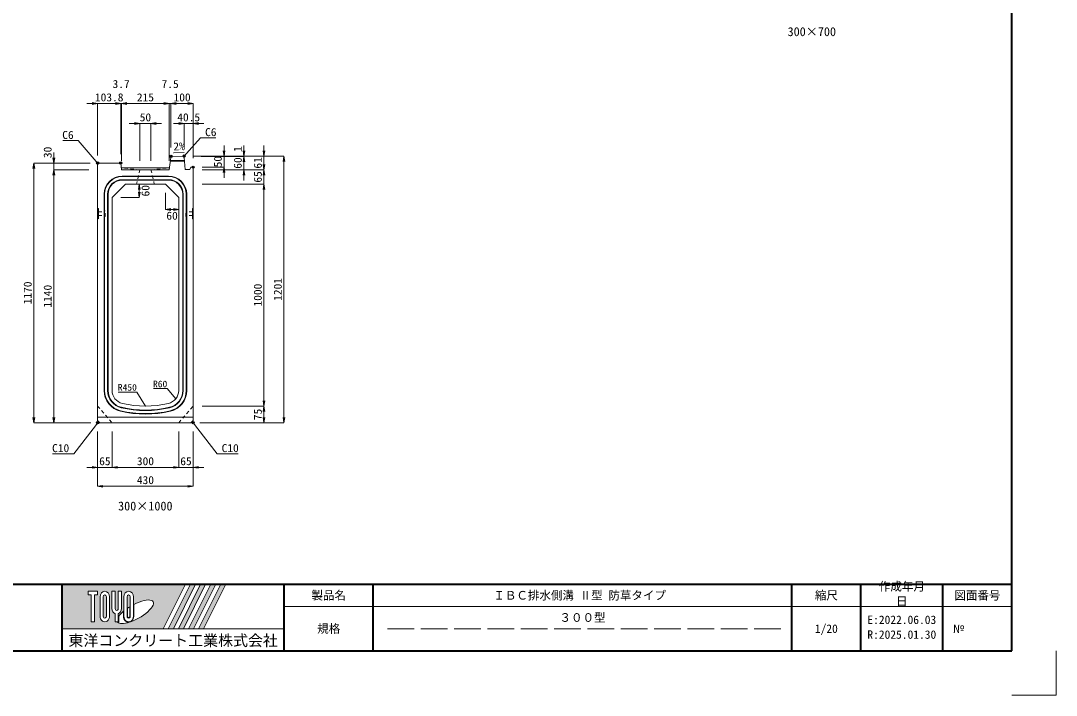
# Model space of a CAD drawing. Units: millimetres at full size, sheet at 1:20. Extents: x -1267 to 18002, y -8037 to 7143.
# Drawn here: x 3739 to 8400, y 3 to 3042 of the extents above; entities that cross this region are included whole.
import ezdxf
from ezdxf.enums import TextEntityAlignment as Align

# ---------------------------------------------------------------- set-up
doc = ezdxf.new("R2010")
doc.units = ezdxf.units.MM
doc.header["$LTSCALE"] = 20
doc.header["$PDMODE"] = 32
doc.header["$PDSIZE"] = 10
doc.linetypes.add('DASHED', pattern=[7.5, 6, -1.5])
doc.linetypes.add('USER1', pattern=[1.35, 0.75, -0.6])
for name, color, linetype, lineweight in [('Defpoints_3', 1, 'Continuous', 13), ('インサート', 3, 'USER1', 9), ('図枠', 7, 'Continuous', 5), ('寸法線', 7, 'Continuous', 13), ('引出線', 4, 'Continuous', 13), ('排水孔', 30, 'USER1', 9), ('本体', 2, 'Continuous', 13), ('目地', 132, 'Continuous', 5), ('補助線', 8, 'Continuous', 13)]:
    doc.layers.add(name, color=color, linetype=linetype, lineweight=lineweight)
doc.layers.add('作業エリア', color=11, linetype='Continuous')
doc.layers.add('文字', color=7, linetype='Continuous')
doc.styles.add('ＭＳ ゴシック', font='')
doc.styles.add('ＭＳ 明朝', font='')
doc.styles.get('ＭＳ ゴシック').set_extended_font_data('MS Gothic')
doc.styles.get('ＭＳ 明朝').set_extended_font_data('MS Mincho')

# ---------------------------------------------------------------- blocks, each defined once
blk = doc.blocks.new('open_arrow')
at = {"color": 0, "linetype": 'Continuous', "lineweight": -2}
blk.add_lwpolyline([(7.5, 1.25), (0, 0), (7.5, -1.25)], dxfattribs=at)

msp = doc.modelspace()

# ---------------------------------------------------------------- hatches: boundary and pattern name
at = {"layer": '図枠'}
h = msp.add_hatch(color=256, dxfattribs=at)
h.paths.add_polyline_path([(3925, 503.2), (3925, 303.2), (4380.31, 303.2), (4480.31, 503.2)])
edge = h.paths.add_edge_path(flags=16)
edge.add_ellipse((4254.45, 379.36), major_axis=(80.81, 45.23), ratio=0.3471473, start_angle=-144.31122, end_angle=72.1899, ccw=False)
edge.add_ellipse((4224.52, 359.83), major_axis=(0, 27.5), ratio=0.8463542, start_angle=-160.70346, end_angle=-90)
edge.add_line((4247.8, 359.83), (4247.8, 412.26))
edge = h.paths.add_edge_path(flags=16)
edge.add_ellipse((4224.52, 446.57), major_axis=(0, 25.38), ratio=0.8463542, start_angle=-90, end_angle=90, ccw=False)
edge.add_line((4246.01, 446.57), (4246.01, 359.83))
edge.add_ellipse((4224.52, 359.83), major_axis=(0, 25.38), ratio=0.8463542, start_angle=90, end_angle=-90, ccw=False)
edge.add_line((4203.04, 359.83), (4203.04, 446.57))
edge = h.paths.add_edge_path(flags=16)
edge.add_line((4231.69, 446.57), (4231.69, 359.83))
edge.add_ellipse((4224.52, 359.83), major_axis=(0, 8.46), ratio=0.8463542, start_angle=90, end_angle=-90, ccw=False)
edge.add_line((4217.36, 359.83), (4217.36, 446.57))
edge.add_ellipse((4224.52, 446.57), major_axis=(0, 8.46), ratio=0.8463542, start_angle=-90, end_angle=90, ccw=False)
edge = h.paths.add_edge_path(flags=16)
edge.add_line((4229.9, 402.24), (4229.9, 359.83))
edge.add_ellipse((4224.52, 359.83), major_axis=(0, 6.35), ratio=0.8463542, start_angle=90, end_angle=-90, ccw=False)
edge.add_line((4219.15, 359.83), (4219.15, 395.29))
edge.add_ellipse((4254.45, 379.36), major_axis=(80.81, 45.23), ratio=0.3471473, start_angle=107.79174, end_angle=126.47132, ccw=False)
edge = h.paths.add_edge_path(flags=16)
edge.add_ellipse((4170.81, 394.21), major_axis=(0, 25.38), ratio=0.8463542, start_angle=-163.34117, end_angle=-90, ccw=False)
edge.add_line((4177.97, 370.28), (4177.97, 334.45))
edge.add_line((4177.97, 334.45), (4163.65, 334.45))
edge.add_line((4163.65, 334.45), (4163.65, 370.28))
edge.add_ellipse((4170.81, 394.21), major_axis=(0, 25.38), ratio=0.8463542, start_angle=90, end_angle=163.34117, ccw=False)
edge.add_line((4149.33, 394.21), (4149.33, 471.95))
edge.add_line((4149.33, 471.95), (4163.65, 471.95))
edge.add_line((4163.65, 471.95), (4163.65, 394.21))
edge.add_ellipse((4170.81, 394.21), major_axis=(0, 8.46), ratio=0.8463542, start_angle=90, end_angle=-90)
edge.add_line((4177.97, 394.21), (4177.97, 471.95))
edge.add_line((4177.97, 471.95), (4192.3, 471.95))
edge.add_line((4192.3, 471.95), (4192.3, 394.21))
edge = h.paths.add_edge_path(flags=16)
edge.add_line((4201.25, 381.73), (4201.25, 359.83))
edge.add_ellipse((4224.52, 359.83), major_axis=(0, 27.5), ratio=0.8463542, start_angle=90, end_angle=-171.54427)
edge.add_ellipse((4254.45, 379.36), major_axis=(80.81, 45.23), ratio=0.3471473, start_angle=-178.64954, end_angle=-148.29244, ccw=False)
edge.add_line((4174.89, 332.33), (4179.76, 332.33))
edge.add_line((4179.76, 332.33), (4179.76, 359.15))
edge.add_ellipse((4254.45, 379.36), major_axis=(80.81, 45.23), ratio=0.3471473, start_angle=148.21912, end_angle=165.90812, ccw=False)
edge = h.paths.add_edge_path(flags=16)
edge.add_ellipse((4117.1, 446.57), major_axis=(0, 25.38), ratio=0.8463542, start_angle=-90, end_angle=90, ccw=False)
edge.add_line((4138.59, 446.57), (4138.59, 359.83))
edge.add_ellipse((4117.1, 359.83), major_axis=(0, 25.38), ratio=0.8463542, start_angle=90, end_angle=-90, ccw=False)
edge.add_line((4095.62, 359.83), (4095.62, 446.57))
edge = h.paths.add_edge_path(flags=16)
edge.add_line((4124.26, 446.57), (4124.26, 359.83))
edge.add_ellipse((4117.1, 359.83), major_axis=(0, 8.46), ratio=0.8463542, start_angle=90, end_angle=-90, ccw=False)
edge.add_line((4109.94, 359.83), (4109.94, 446.57))
edge.add_ellipse((4117.1, 446.57), major_axis=(0, 8.46), ratio=0.8463542, start_angle=-90, end_angle=90, ccw=False)
h.paths.add_polyline_path([(4084.88, 471.95), (4084.88, 455.03), (4070.55, 455.03), (4070.55, 334.45), (4056.23, 334.45), (4056.23, 455.03), (4041.91, 455.03), (4041.91, 471.95)], flags=16)
for points in [[(4403, 303.2), (4425.69, 303.2), (4525.69, 503.2), (4503, 503.2)], [(4571.06, 503.2), (4548.38, 503.2), (4448.38, 303.2), (4471.06, 303.2)], [(4616.44, 503.2), (4593.75, 503.2), (4493.75, 303.2), (4516.44, 303.2)], [(4661.81, 503.2), (4639.12, 503.2), (4539.12, 303.2), (4561.81, 303.2)]]:
    msp.add_hatch(color=256, dxfattribs=at).paths.add_polyline_path(points)

# ---------------------------------------------------------------- linework, layer by layer
at = {"layer": 'Defpoints_3'}
for p in [(8400, 203.2), (8200, 3.2)]:
    msp.add_line(p, (8400, 3.2), dxfattribs=at)
at = {"layer": 'インサート'}
for p, q in [((4088.2, 2181.36), (4115.2, 2181.36)), ((4088.2, 2181.36), (4088.2, 2164.36)), ((4088.2, 2164.36), (4115.2, 2164.36)), ((4118.2, 2185.36), (4115.2, 2185.36)), ((4115.2, 2185.36), (4115.2, 2160.36)), ((4115.2, 2160.36), (4118.2, 2160.36)), ((4118.2, 2160.36), (4118.2, 2185.36)), ((4481.8, 2185.36), (4484.8, 2185.36)), ((4481.8, 2160.36), (4481.8, 2185.36)), ((4484.8, 2160.36), (4481.8, 2160.36)), ((4484.8, 2185.36), (4484.8, 2160.36)), ((4511.8, 2181.36), (4484.8, 2181.36)), ((4511.8, 2164.36), (4484.8, 2164.36)), ((4511.8, 2181.36), (4511.8, 2164.36))]:
    msp.add_line(p, q, dxfattribs=at)
at = {"layer": '作業エリア'}
for p in [(4415, 2430.86), (4474.5, 2432.05), (4085, 2400.86), (4188.75, 2400.86), (4515, 2382.05), (4085, 1230.86), (4515, 1230.86)]:
    msp.add_point(p, dxfattribs=at)
at = {"layer": '図枠', "lineweight": 40}
for p, q in [((8200, 203.2), (8200, 5743.2)), ((400, 503.2), (8200, 503.2)), ((3925, 203.2), (3925, 503.2)), ((4925, 203.2), (4925, 503.2)), ((5325, 203.2), (5325, 503.2)), ((7210, 203.2), (7210, 503.2)), ((7520, 203.2), (7520, 503.2)), ((7890, 203.2), (7890, 503.2)), ((400, 203.2), (8200, 203.2))]:
    msp.add_line(p, q, dxfattribs=at)
at = {"layer": '図枠'}
for p, q in [((3925, 503.2), (4480.31, 503.2)), ((4041.91, 471.95), (4041.91, 455.03)), ((4041.91, 471.95), (4084.88, 471.95)), ((4084.88, 471.95), (4084.88, 455.03)), ((4149.33, 471.95), (4163.65, 471.95)), ((4149.33, 394.21), (4149.33, 471.95)), ((4163.65, 471.95), (4163.65, 394.21)), ((4177.97, 471.95), (4192.3, 471.95)), ((4177.97, 394.21), (4177.97, 471.95)), ((4192.3, 471.95), (4192.3, 394.21)), ((4480.31, 503.2), (4380.31, 303.2)), ((4503, 503.2), (4403, 303.2)), ((4525.69, 503.2), (4425.69, 303.2)), ((4548.38, 503.2), (4448.38, 303.2)), ((4571.06, 503.2), (4471.06, 303.2)), ((4593.75, 503.2), (4493.75, 303.2)), ((4503, 503.2), (4525.69, 503.2)), ((4616.44, 503.2), (4516.44, 303.2)), ((4639.12, 503.2), (4539.12, 303.2)), ((4548.38, 503.2), (4571.06, 503.2)), ((4661.81, 503.2), (4561.81, 303.2)), ((4593.75, 503.2), (4616.44, 503.2)), ((4639.12, 503.2), (4661.81, 503.2)), ((4056.23, 455.03), (4041.91, 455.03)), ((4056.23, 455.03), (4056.23, 334.45)), ((4070.55, 455.03), (4070.55, 334.45)), ((4084.88, 455.03), (4070.55, 455.03)), ((4095.62, 446.57), (4095.62, 359.83)), ((4109.94, 359.83), (4109.94, 446.57)), ((4124.26, 446.57), (4124.26, 359.83)), ((4138.59, 359.83), (4138.59, 446.57)), ((4203.04, 446.57), (4203.04, 359.83)), ((4217.36, 359.83), (4217.36, 446.57)), ((4231.69, 446.57), (4231.69, 359.83)), ((4246.01, 359.83), (4246.01, 446.57)), ((4201.25, 381.73), (4201.25, 359.83)), ((4219.15, 359.83), (4219.15, 395.29)), ((4229.9, 402.24), (4229.9, 359.83)), ((4247.8, 359.83), (4247.8, 412.26)), ((4070.55, 334.45), (4056.23, 334.45)), ((4163.65, 370.28), (4163.65, 334.45)), ((4177.97, 334.45), (4163.65, 334.45)), ((4174.89, 332.33), (4179.76, 332.33)), ((4177.97, 370.28), (4177.97, 334.45)), ((4179.76, 359.15), (4179.76, 332.33)), ((3925, 303.2), (4380.31, 303.2)), ((4403, 303.2), (4425.69, 303.2)), ((4448.38, 303.2), (4471.06, 303.2)), ((4493.75, 303.2), (4516.44, 303.2)), ((4539.12, 303.2), (4561.81, 303.2))]:
    msp.add_line(p, q, dxfattribs=at)
at = {"layer": '図枠', "lineweight": 13}
msp.add_line((8200, 403.2), (4925, 403.2), dxfattribs=at)
at = {"layer": '図枠', "linetype": 'DASHED', "lineweight": 9}
msp.add_line((7160, 303.2), (5375, 303.2), dxfattribs=at)
at = {"layer": '図枠'}
for centre, major_axis, ratio, start_param, end_param in [((4117.1, 446.57), (0, 25.38), 0.846354, 4.712389, 7.8539816), ((4224.52, 446.57), (0, 25.38), 0.846354, 4.712389, 7.8539816), ((4117.1, 446.57), (0, 8.46), 0.846354, 4.712389, 7.8539816), ((4224.52, 446.57), (0, 8.46), 0.846354, 4.712389, 7.8539816), ((4254.45, 379.36), (80.81, 45.23), 0.347147, 4.2621853, 7.7429163), ((4170.81, 394.21), (0, 25.38), 0.846354, 1.5707963, 2.8017557), ((4170.81, 394.21), (0, 8.46), 0.846354, 1.5707963, 4.712389), ((4170.81, 394.21), (0, 25.38), 0.846354, 3.4814296, 4.712389), ((4254.45, 379.36), (80.81, 45.23), 0.347147, 2.0815197, 2.5155126), ((4254.45, 379.36), (80.81, 45.23), 0.347147, 1.6817405, 1.8219833), ((4117.1, 359.83), (0, 25.38), 0.846354, 1.5707963, 4.712389), ((4117.1, 359.83), (0, 8.46), 0.846354, 1.5707963, 4.712389), ((4254.45, 379.36), (80.81, 45.23), 0.347147, 3.2093975, 4.2004451), ((4224.52, 359.83), (0, 27.5), 0.846354, 1.5707963, 3.3154679), ((4224.52, 359.83), (0, 25.38), 0.846354, 1.5707963, 4.712389), ((4224.52, 359.83), (0, 8.46), 0.846354, 1.5707963, 4.712389), ((4224.52, 359.83), (0, 6.35), 0.846354, 1.5707963, 4.712389), ((4224.52, 359.83), (0, 27.5), 0.846354, 3.5338438, 4.712389)]:
    msp.add_ellipse(centre, major_axis=major_axis, ratio=ratio, start_param=start_param, end_param=end_param, dxfattribs=at)
at = {"layer": '寸法線'}
for p, q in [((4037, 2668.79), (4188.75, 2668.79)), ((4085, 2434.86), (4085, 2668.79)), ((4140.75, 2668.79), (4240.5, 2668.79)), ((4188.75, 2440.86), (4188.75, 2668.79)), ((4188.75, 2440.86), (4188.75, 2668.79)), ((4192.5, 2410.86), (4192.5, 2668.79)), ((4192.5, 2668.79), (4407.5, 2668.79)), ((4192.5, 2410.86), (4192.5, 2668.79)), ((4359.5, 2668.79), (4463, 2668.79)), ((4407.5, 2410.86), (4407.5, 2668.79)), ((4407.5, 2410.86), (4407.5, 2668.79)), ((4415, 2470.86), (4415, 2668.79)), ((4415, 2668.79), (4515, 2668.79)), ((4415, 2470.86), (4415, 2668.79)), ((4515, 2422.05), (4515, 2668.79)), ((4227, 2578.79), (4373, 2578.79)), ((4275, 2410.86), (4275, 2578.79)), ((4325, 2410.86), (4325, 2578.79)), ((4426.5, 2578.79), (4563, 2578.79)), ((4474.5, 2472.05), (4474.5, 2578.79)), ((4515, 2422.05), (4515, 2578.79)), ((4653.7, 2334.05), (4653.7, 2480.05)), ((4743.7, 2382.86), (4743.7, 2480.05)), ((4833.7, 2322.86), (4833.7, 2480.05)), ((3887.87, 2322.86), (3887.87, 2448.86)), ((4514.5, 2432.05), (4833.7, 2432.05)), ((4514.5, 2432.05), (4743.7, 2432.05)), ((4514.5, 2432.05), (4923.7, 2432.05)), ((4514.5, 2432.05), (4653.7, 2432.05)), ((4550.92, 2430.86), (4743.7, 2430.86)), ((4550.92, 2430.86), (4743.7, 2430.86)), ((4743.7, 2322.86), (4743.7, 2430.86)), ((4923.7, 1230.86), (4923.7, 2432.05)), ((3797.87, 1230.86), (3797.87, 2400.86)), ((4051, 2400.86), (3797.87, 2400.86)), ((4051, 2400.86), (3887.87, 2400.86)), ((4555, 2382.05), (4653.7, 2382.05)), ((4833.7, 2257.86), (4833.7, 2418.86)), ((3887.87, 1230.86), (3887.87, 2370.86)), ((4045, 2370.86), (3887.87, 2370.86)), ((4045, 2370.86), (3887.87, 2370.86)), ((4555, 2370.86), (4833.7, 2370.86)), ((4555, 2370.86), (4833.7, 2370.86)), ((4555, 2370.86), (4743.7, 2370.86)), ((4272.17, 2245.86), (4272.17, 2305.86)), ((4555, 2305.86), (4833.7, 2305.86)), ((4555, 2305.86), (4833.7, 2305.86)), ((4833.7, 1305.86), (4833.7, 2305.86)), ((4190, 2245.86), (4272.17, 2245.86)), ((4390, 2265.86), (4390, 2191.63)), ((4390, 2191.63), (4450, 2191.63)), ((4555, 1305.86), (4833.7, 1305.86)), ((4555, 1305.86), (4833.7, 1305.86)), ((4833.7, 1230.86), (4833.7, 1305.86)), ((4055, 1230.86), (3797.87, 1230.86)), ((4055, 1230.86), (3887.87, 1230.86)), ((4545, 1230.86), (4833.7, 1230.86)), ((4545, 1230.86), (4923.7, 1230.86)), ((4085, 1190.86), (4085, 1029.7)), ((4085, 1190.86), (4085, 944.7)), ((4150, 1190.86), (4150, 1029.7)), ((4150, 1190.86), (4150, 1029.7)), ((4450, 1190.86), (4450, 1029.7)), ((4450, 1190.86), (4450, 1029.7)), ((4515, 1190.86), (4515, 1029.7)), ((4515, 1190.86), (4515, 944.7)), ((4037, 1029.7), (4198, 1029.7)), ((4150, 1029.7), (4450, 1029.7)), ((4402, 1029.7), (4563, 1029.7)), ((4085, 944.7), (4515, 944.7))]:
    msp.add_line(p, q, dxfattribs=at)
at = {"layer": '引出線'}
for points in [[(4088, 2397.86), (3996.97, 2502.18), (3928.62, 2502.18)], [(4471.75, 2429), (4548.47, 2514.92), (4616.81, 2514.92)], [(4426.39, 2446.7), (4475.1, 2447.67), (4426.36, 2446.7)], [(4300, 1305.86), (4261.49, 1369.41), (4177.31, 1369.41)], [(4437.07, 1339.18), (4398.48, 1384.58), (4336.25, 1384.58)], [(4090, 1235.86), (3977.02, 1091.43), (3882.35, 1091.43)], [(4510, 1235.86), (4622.98, 1091.43), (4717.65, 1091.43)]]:
    msp.add_lwpolyline(points, dxfattribs=at)
at = {"layer": '排水孔'}
for p, q in [((4275, 2370.86), (4191.5, 2378.86)), ((4325, 2370.86), (4408.5, 2378.86)), ((4275, 2370.86), (4260, 2305.86)), ((4325, 2370.86), (4340, 2305.86))]:
    msp.add_line(p, q, dxfattribs=at)
at = {"layer": '本体'}
for p, q in [((4407.5, 2370.86), (4414.36, 2425.71)), ((4468.5, 2431.93), (4420.19, 2430.96)), ((4475, 2426.07), (4468.5, 2431.93)), ((4475, 2426.07), (4479.5, 2372.05)), ((4091, 2400.86), (4085, 2394.86)), ((4085, 2394.86), (4085, 1240.86)), ((4091, 2400.86), (4188.75, 2400.86)), ((4192.5, 2370.86), (4188.75, 2400.86)), ((4500, 2372.05), (4505, 2382.05)), ((4505, 2382.05), (4515, 2382.05)), ((4515, 1240.86), (4515, 2382.05)), ((4192.5, 2370.86), (4407.5, 2370.86)), ((4479.5, 2372.05), (4500, 2372.05)), ((4150, 2245.86), (4210, 2305.86)), ((4210, 2305.86), (4390, 2305.86)), ((4390, 2305.86), (4450, 2245.86)), ((4150, 2245.86), (4150, 1376.39)), ((4450, 1376.39), (4450, 2245.86)), ((4085, 1240.86), (4095, 1230.86)), ((4095, 1230.86), (4505, 1230.86)), ((4505, 1230.86), (4515, 1240.86))]:
    msp.add_line(p, q, dxfattribs=at)
at = {"layer": '本体', "lineweight": 9}
for p, q in [((4191.5, 2378.86), (4408.5, 2378.86)), ((4085, 2197.36), (4088.2, 2195.36)), ((4088.2, 2195.36), (4088.2, 2150.36)), ((4515, 2197.36), (4511.8, 2195.36)), ((4511.8, 2195.36), (4511.8, 2150.36)), ((4088.2, 2150.36), (4085, 2148.36)), ((4511.8, 2150.36), (4515, 2148.36)), ((4085, 1255.86), (4515, 1255.86))]:
    msp.add_line(p, q, dxfattribs=at)
at = {"layer": '本体', "linetype": 'USER1', "lineweight": 9}
for p, q in [((4085, 1305.86), (4150, 1230.86)), ((4450, 1230.86), (4515, 1305.86))]:
    msp.add_line(p, q, dxfattribs=at)
at = {"layer": '本体'}
for centre, radius, start, end in [((4420.31, 2424.96), 6, 91.14576, 172.87498), ((4210, 1376.39), 60, 180, 256.65764), ((4390, 1376.39), 60, 283.34236, 0), ((4300, 1755.86), 450, 256.65764, 283.34236)]:
    msp.add_arc(centre, radius, start, end, dxfattribs=at)
at = {"layer": '目地'}
for p, q in [((4476.43, 2408.86), (4412.25, 2408.86)), ((4476.1, 2412.86), (4412.75, 2412.86)), ((4404, 2341.86), (4196, 2341.86)), ((4404, 2339.86), (4196, 2339.86)), ((4404, 2325.86), (4196, 2325.86)), ((4404, 2323.86), (4196, 2323.86)), ((4114, 2259.86), (4114, 1376.39)), ((4116, 2259.86), (4116, 1376.39)), ((4130, 2259.86), (4130, 1376.39)), ((4132, 2259.86), (4132, 1376.39)), ((4468, 1376.39), (4468, 2259.86)), ((4470, 1376.39), (4470, 2259.86)), ((4484, 1376.39), (4484, 2259.86)), ((4486, 1376.39), (4486, 2259.86))]:
    msp.add_line(p, q, dxfattribs=at)
for centre, radius, start, end in [((4196, 2259.86), 82, 90, 180), ((4196, 2259.86), 80, 90, 180), ((4404, 2259.86), 82, 0, 90), ((4404, 2259.86), 80, 0, 90), ((4196, 2259.86), 66, 90, 180), ((4196, 2259.86), 64, 90, 180), ((4404, 2259.86), 66, 0, 90), ((4404, 2259.86), 64, 0, 90), ((4210, 1376.39), 96, 180, 256.65764), ((4210, 1376.39), 94, 180, 256.65764), ((4210, 1376.39), 80, 180, 256.65764), ((4210, 1376.39), 78, 180, 256.65764), ((4390, 1376.39), 78, 283.34236, 360), ((4390, 1376.39), 80, 283.34236, 360), ((4390, 1376.39), 94, 283.34236, 0), ((4390, 1376.39), 96, 283.34236, 0), ((4300, 1755.86), 486, 256.65764, 283.34236), ((4300, 1755.86), 484, 256.65764, 283.34236), ((4300, 1755.86), 470, 256.65764, 283.34236), ((4300, 1755.86), 468, 256.65764, 283.34236)]:
    msp.add_arc(centre, radius, start, end, dxfattribs=at)
at = {"layer": '補助線'}
msp.add_line((3925, 303.2), (4925, 303.2), dxfattribs=at)

# ---------------------------------------------------------------- block references
at = {"layer": '寸法線', "xscale": 3.2, "yscale": 3.2}
for p, rotation in [((4085, 2668.79), 180), ((4188.75, 2668.79), 180), ((4188.75, 2668.79), 180), ((4407.5, 2668.79), 180), ((4407.5, 2668.79), 180), ((4515, 2668.79), 180), ((4275, 2578.79), 180), ((4474.5, 2578.79), 180), ((3887.87, 2400.86), 90), ((4653.7, 2432.05), 90), ((4743.7, 2432.05), 90), ((4743.7, 2430.86), 270), ((4743.7, 2430.86), 270), ((4833.7, 2432.05), 90), ((4923.7, 2432.05), 270), ((3797.87, 2400.86), 270), ((4653.7, 2382.05), 270), ((4833.7, 2370.86), 90), ((3887.87, 2370.86), 270), ((3887.87, 2370.86), 270), ((4743.7, 2370.86), 270), ((4833.7, 2370.86), 270), ((4272.17, 2305.86), 270), ((4833.7, 2305.86), 270), ((4833.7, 2305.86), 270), ((4272.17, 2245.86), 90), ((4450, 2191.63), 180), ((4833.7, 1305.86), 90), ((4833.7, 1305.86), 270), ((3797.87, 1230.86), 90), ((3887.87, 1230.86), 90), ((4833.7, 1230.86), 90), ((4923.7, 1230.86), 90), ((4085, 1029.7), 180), ((4450, 1029.7), 180), ((4450, 1029.7), 180), ((4515, 944.7), 180)]:
    msp.add_blockref('open_arrow', p, dxfattribs=dict(at, rotation=rotation))
for p in [(4192.5, 2668.79), (4192.5, 2668.79), (4415, 2668.79), (4415, 2668.79), (4325, 2578.79), (4515, 2578.79), (4390, 2191.63), (4150, 1029.7), (4150, 1029.7), (4515, 1029.7), (4085, 944.7)]:
    msp.add_blockref('open_arrow', p, dxfattribs=at)
at = {"layer": '引出線'}
for p, xscale, yscale, rotation in [((4426.39, 2446.7), 0.16, 0.16, 1.1), ((4471.75, 2429), 0.16, 0.16, 48.2), ((4088, 2397.86), 0.16, 0.16, 131.1), ((4300, 1305.86), 0.133, 0.133, 121.2), ((4437.07, 1339.18), 0.133, 0.133, 130.4), ((4090, 1235.86), 0.16, 0.16, 232), ((4510, 1235.86), 0.16, 0.16, 308)]:
    msp.add_blockref('open_arrow', p, dxfattribs=dict(at, xscale=xscale, yscale=yscale, rotation=rotation))

# ---------------------------------------------------------------- texts
at = {"layer": '図枠', "style": 'ＭＳ ゴシック'}
for s, p in [('作成年月', (7601.4, 512.43)), ('日', (7679.1, 445.77)), ('E:2022.06.03', (7549.6, 362.43)), ('R:2025.01.30', (7549.6, 295.77))]:
    msp.add_text(s, height=37.98, dxfattribs=at).set_placement(p, align=Align.TOP_LEFT)
for s, height, p in [('製品名', 37.98, (5125, 453.2)), ('ＩＢＣ排水側溝 Ⅱ型 防草タイプ ', 37.98, (6267.5, 453.2)), ('縮尺', 37.98, (7365, 453.2)), ('図面番号', 37.98, (8045, 453.2)), ('３００型', 37.98, (6267.5, 353.2)), ('規格', 37.98, (5125, 303.2)), ('東洋コンクリート工業株式会社', 49.37, (4425, 250.07)), ('1/20', 37.98, (7365, 303.2))]:
    msp.add_text(s, height=height, dxfattribs=at).set_placement(p, align=Align.MIDDLE_CENTER)
msp.add_text('№', height=37.98, dxfattribs=at).set_placement((7934.35, 303.2), align=Align.MIDDLE_LEFT)
at = {"layer": '寸法線', "style": 'ＭＳ 明朝', "width": 1.05}
for s, p in [('3.7', (4190.62, 2756.79)), ('7.5', (4411.25, 2756.79)), ('103.8', (4136.88, 2696.79)), ('215', (4300, 2696.79)), ('100', (4465, 2696.79)), ('50', (4300, 2606.79)), ('40.5', (4494.75, 2606.79)), ('60', (4420, 2163.63)), ('65', (4117.5, 1057.7)), ('300', (4300, 1057.7)), ('65', (4482.5, 1057.7)), ('430', (4300, 972.7))]:
    msp.add_text(s, height=36.03, dxfattribs=at).set_placement(p, align=Align.MIDDLE_CENTER)
for s, p in [('30', (3859.87, 2448.7)), ('1', (4715.7, 2463.72)), ('50', (4625.7, 2407.05)), ('61', (4805.7, 2401.45)), ('60', (4715.7, 2400.86)), ('65', (4805.7, 2338.36)), ('60', (4300.17, 2275.86)), ('1170', (3769.87, 1815.86)), ('1201', (4895.7, 1831.45)), ('1140', (3859.87, 1800.86)), ('1000', (4805.7, 1805.86)), ('75', (4805.7, 1268.36))]:
    msp.add_text(s, height=36.03, rotation=90, dxfattribs=at).set_placement(p, align=Align.MIDDLE_CENTER)
at = {"layer": '引出線', "style": 'ＭＳ 明朝', "width": 1.05}
for s, height, p in [('C6', 36.03, (3976.97, 2545.38)), ('R450', 30.02, (4261.49, 1405.41)), ('R60', 30.02, (4398.48, 1420.58)), ('C10', 36.03, (3957.02, 1134.63))]:
    msp.add_text(s, height=height, dxfattribs=at).set_placement(p, align=Align.TOP_RIGHT)
for s, p in [('C6', (4568.47, 2558.12)), ('C10', (4642.98, 1134.63))]:
    msp.add_text(s, height=36.03, dxfattribs=at).set_placement(p, align=Align.TOP_LEFT)
msp.add_text('2%', height=36.03, rotation=1.146, dxfattribs=at).set_placement((4425.42, 2493.59), align=Align.TOP_LEFT)
at = {"layer": '文字', "style": 'ＭＳ 明朝'}
for s, p in [('300×700', (7299.52, 2992.57)), ('300×1000', (4299.52, 855.89)), ('300×1000', (4299.52, 855.89))]:
    msp.add_text(s, height=40.03, dxfattribs=at).set_placement(p, align=Align.MIDDLE_CENTER)

doc.saveas('drawing.dxf')
